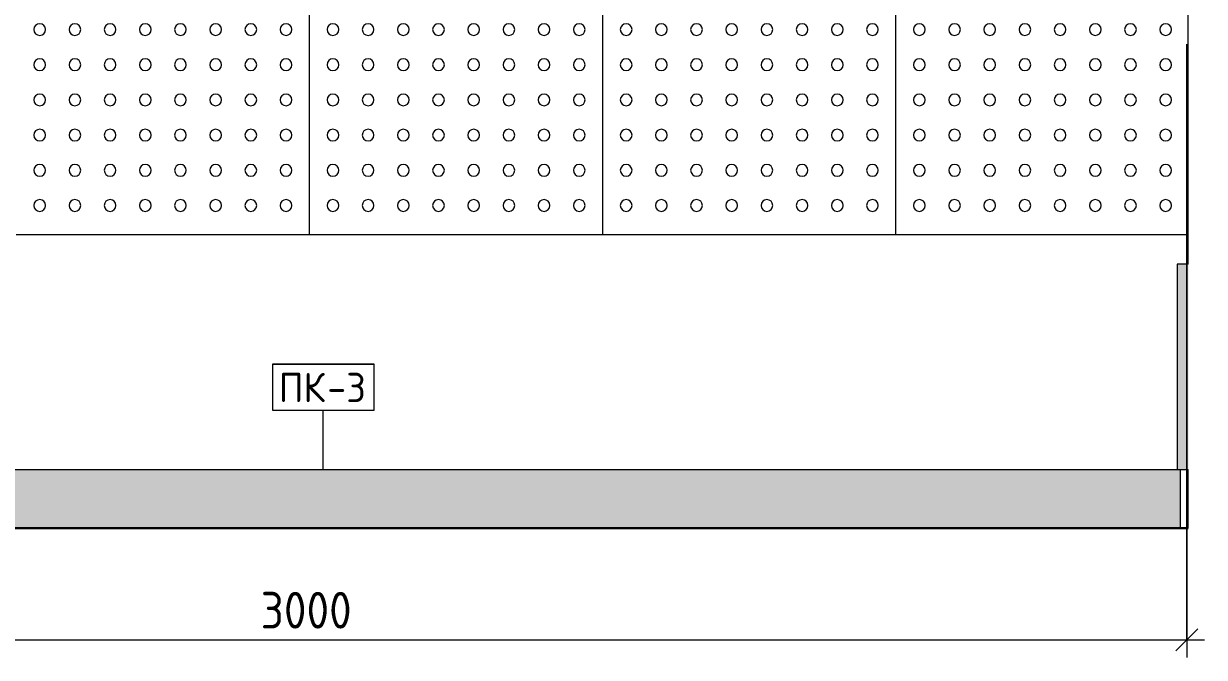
# Model space of a CAD drawing. Header units: millimetres. Extents: x 855 to 84199, y -1987 to 21700.
# Drawn here: x 45741 to 47755, y -221 to 860 of the extents above; entities that cross this region are included whole.
import ezdxf

# ---------------------------------------------------------------- set-up
doc = ezdxf.new("R2010")
doc.units = ezdxf.units.MM
for name, color, linetype, lineweight in [('A-ANNO-DIMS', 7, 'Continuous', 9), ('A-ANNO-DIMS-25', 7, 'Continuous', 9), ('A-FLOR', 7, 'Continuous', 9), ('A-GENM', 7, 'Continuous', 9), ('A-GENM-IDEN', 7, 'Continuous', 9), ('I-WALL', 7, 'Continuous', 9), ('Знаки', 7, 'Continuous', 9), ('Знаки-1', 7, 'Continuous', 18)]:
    doc.layers.add(name, color=color, linetype=linetype, lineweight=lineweight)
doc.layers.add('A-FLOR-FNSH-2', color=7, linetype='Continuous', lineweight=30, true_color=0x3c3c3c)
doc.layers.add('I-FURN-7', color=7, linetype='Continuous', lineweight=9, true_color=0xc0c0c0)
doc.styles.add('GOST Common_6', font='GOST_Common.ttf', dxfattribs={"height": 50})
doc.styles.add('ISOCPEUR_2', font='isocpeur.ttf', dxfattribs={"width": 0.9, "height": 62.5})
doc.dimstyles.new('ISO-2_5_0_9К_БОЛЬШОЙ_1', dxfattribs={"dimscale": 304.8, "dimtxt": 62.248823, "dimasz": 0.123031, "dimexe": 0.098425, "dimexo": 0.246063, "dimgap": 0, "dimtad": 1, "dimdec": 0, "dimrnd": 10, "dimzin": 0, "dimdsep": 46, "dimtxsty": 'ISOCPEUR_2', "dimblk1": 'OBLIQUE', "dimblk2": 'OBLIQUE', "dimsah": 1, "dimcen": 0.09, "dimdle": 0.098425, "dimazin": 0, "dimtfac": 1, "dimtdec": 4, "dimtix": 1, "dimtmove": 0, "dimatfit": 3, "dimfxl": 1, "dimtvp": 1, "dimtolj": 1, "dimtzin": 0, "dimarcsym": 2})

# ---------------------------------------------------------------- blocks, each defined once
blk = doc.blocks.new('Плинтус - Плинтус керамогранит бежевый-32865435-Развертка 1_60-2')
at = {"layer": 'A-GENM'}
blk.add_hatch(color=256, dxfattribs=at).paths.add_polyline_path([(20739, 0), (20739, 100), (17766, 100), (17766, 0), (20734, 0)])
blk.add_line((17766, 100), (20734, 100), dxfattribs=at)
blk = doc.blocks.new('Съемный металлический экран с перфорацией - E5-33084936-Развертка 1_60-2')
at = {"layer": 'Знаки'}
blk.add_hatch(color=256, dxfattribs=at).paths.add_polyline_path([(20742.3, 100), (20753, 100), (20753, 450), (20734, 450), (20734, 100)])
at = {"layer": 'Знаки-1'}
for p, q in [((20753, 450), (20734, 450)), ((20734, 450), (20734, 100)), ((20734, 100), (20753, 100))]:
    blk.add_line(p, q, dxfattribs=at)
blk = doc.blocks.new('Бизиборд лего - бизиборд 1_21б-32328682-Развертка 1_60-2')
at = {"layer": 'I-FURN-7'}
for p, q in [((20254.5, 500), (20254.5, 2240)), ((20254.5, 500), (20254.5, 2240)), ((19254.5, 500), (19254.5, 1840.3)), ((19254.5, 500), (19254.5, 1840.3)), ((19754.5, 500), (19754.5, 1442.2)), ((19754.5, 500), (19754.5, 1442.2)), ((19254.5, 500), (18754.5, 500)), ((19754.5, 500), (19254.5, 500)), ((20254.5, 500), (19754.5, 500)), ((20753, 500), (20254.5, 500))]:
    blk.add_line(p, q, dxfattribs=at)
for centre, start, end in [((18794.5, 850), 0, 180), ((18794.5, 850), 180, 0), ((18854.5, 850), 0, 180), ((18854.5, 850), 180, 0), ((18914.5, 850), 0, 180), ((18914.5, 850), 180, 0), ((18974.5, 850), 0, 180), ((18974.5, 850), 180, 0), ((19034.5, 850), 0, 180), ((19034.5, 850), 180, 0), ((19094.5, 850), 0, 180), ((19094.5, 850), 180, 0), ((19154.5, 850), 0, 180), ((19154.5, 850), 180, 0), ((19214.5, 850), 0, 180), ((19214.5, 850), 180, 0), ((19294.5, 850), 0, 180), ((19294.5, 850), 180, 0), ((19354.5, 850), 0, 180), ((19354.5, 850), 180, 0), ((19414.5, 850), 0, 180), ((19414.5, 850), 180, 0), ((19474.5, 850), 0, 180), ((19474.5, 850), 180, 0), ((19534.5, 850), 0, 180), ((19534.5, 850), 180, 0), ((19594.5, 850), 0, 180), ((19594.5, 850), 180, 0), ((19654.5, 850), 0, 180), ((19654.5, 850), 180, 0), ((19714.5, 850), 0, 180), ((19714.5, 850), 180, 0), ((19794.5, 850), 0, 180), ((19794.5, 850), 180, 0), ((19854.5, 850), 0, 180), ((19854.5, 850), 180, 0), ((19914.5, 850), 0, 180), ((19914.5, 850), 180, 0), ((19974.5, 850), 0, 180), ((19974.5, 850), 180, 0), ((20034.5, 850), 0, 180), ((20034.5, 850), 180, 0), ((20094.5, 850), 0, 180), ((20094.5, 850), 180, 0), ((20154.5, 850), 0, 180), ((20154.5, 850), 180, 0), ((20214.5, 850), 0, 180), ((20214.5, 850), 180, 0), ((20294.5, 850), 0, 180), ((20294.5, 850), 180, 0), ((20354.5, 850), 0, 180), ((20354.5, 850), 180, 0), ((20414.5, 850), 0, 180), ((20414.5, 850), 180, 0), ((20474.5, 850), 0, 180), ((20474.5, 850), 180, 0), ((20534.5, 850), 0, 180), ((20534.5, 850), 180, 0), ((20594.5, 850), 0, 180), ((20594.5, 850), 180, 0), ((20654.5, 850), 0, 180), ((20654.5, 850), 180, 0), ((20714.5, 850), 0, 180), ((20714.5, 850), 180, 0), ((18794.5, 790), 0, 180), ((18794.5, 790), 180, 0), ((18854.5, 790), 0, 180), ((18854.5, 790), 180, 0), ((18914.5, 790), 0, 180), ((18914.5, 790), 180, 0), ((18974.5, 790), 0, 180), ((18974.5, 790), 180, 0), ((19034.5, 790), 0, 180), ((19034.5, 790), 180, 0), ((19094.5, 790), 0, 180), ((19094.5, 790), 180, 0), ((19154.5, 790), 0, 180), ((19154.5, 790), 180, 0), ((19214.5, 790), 0, 180), ((19214.5, 790), 180, 0), ((19294.5, 790), 0, 180), ((19294.5, 790), 180, 0), ((19354.5, 790), 0, 180), ((19354.5, 790), 180, 0), ((19414.5, 790), 0, 180), ((19414.5, 790), 180, 0), ((19474.5, 790), 0, 180), ((19474.5, 790), 180, 0), ((19534.5, 790), 0, 180), ((19534.5, 790), 180, 0), ((19594.5, 790), 0, 180), ((19594.5, 790), 180, 0), ((19654.5, 790), 0, 180), ((19654.5, 790), 180, 0), ((19714.5, 790), 0, 180), ((19714.5, 790), 180, 0), ((19794.5, 790), 0, 180), ((19794.5, 790), 180, 0), ((19854.5, 790), 0, 180), ((19854.5, 790), 180, 0), ((19914.5, 790), 0, 180), ((19914.5, 790), 180, 0), ((19974.5, 790), 0, 180), ((19974.5, 790), 180, 0), ((20034.5, 790), 0, 180), ((20034.5, 790), 180, 0), ((20094.5, 790), 0, 180), ((20094.5, 790), 180, 0), ((20154.5, 790), 0, 180), ((20154.5, 790), 180, 0), ((20214.5, 790), 0, 180), ((20214.5, 790), 180, 0), ((20294.5, 790), 0, 180), ((20294.5, 790), 180, 0), ((20354.5, 790), 0, 180), ((20354.5, 790), 180, 0), ((20414.5, 790), 0, 180), ((20414.5, 790), 180, 0), ((20474.5, 790), 0, 180), ((20474.5, 790), 180, 0), ((20534.5, 790), 0, 180), ((20534.5, 790), 180, 0), ((20594.5, 790), 0, 180), ((20594.5, 790), 180, 0), ((20654.5, 790), 0, 180), ((20654.5, 790), 180, 0), ((20714.5, 790), 0, 180), ((20714.5, 790), 180, 0), ((18794.5, 730), 0, 180), ((18794.5, 730), 180, 0), ((18854.5, 730), 0, 180), ((18854.5, 730), 180, 0), ((18914.5, 730), 0, 180), ((18914.5, 730), 180, 0), ((18974.5, 730), 0, 180), ((18974.5, 730), 180, 0), ((19034.5, 730), 0, 180), ((19034.5, 730), 180, 0), ((19094.5, 730), 0, 180), ((19094.5, 730), 180, 0), ((19154.5, 730), 0, 180), ((19154.5, 730), 180, 0), ((19214.5, 730), 0, 180), ((19214.5, 730), 180, 0), ((19294.5, 730), 360, 180), ((19294.5, 730), 180, 360), ((19354.5, 730), 0, 180), ((19354.5, 730), 180, 0), ((19414.5, 730), 0, 180), ((19414.5, 730), 180, 0), ((19474.5, 730), 0, 180), ((19474.5, 730), 180, 0), ((19534.5, 730), 0, 180), ((19534.5, 730), 180, 0), ((19594.5, 730), 0, 180), ((19594.5, 730), 180, 0), ((19654.5, 730), 0, 180), ((19654.5, 730), 180, 0), ((19714.5, 730), 0, 180), ((19714.5, 730), 180, 0), ((19794.5, 730), 0, 180), ((19794.5, 730), 180, 0), ((19854.5, 730), 0, 180), ((19854.5, 730), 180, 0), ((19914.5, 730), 0, 180), ((19914.5, 730), 180, 0), ((19974.5, 730), 0, 180), ((19974.5, 730), 180, 0), ((20034.5, 730), 0, 180), ((20034.5, 730), 180, 0), ((20094.5, 730), 0, 180), ((20094.5, 730), 180, 0), ((20154.5, 730), 0, 180), ((20154.5, 730), 180, 0), ((20214.5, 730), 0, 180), ((20214.5, 730), 180, 0), ((20294.5, 730), 0, 180), ((20294.5, 730), 180, 0), ((20354.5, 730), 0, 180), ((20354.5, 730), 180, 0), ((20414.5, 730), 0, 180), ((20414.5, 730), 180, 0), ((20474.5, 730), 0, 180), ((20474.5, 730), 180, 0), ((20534.5, 730), 0, 180), ((20534.5, 730), 180, 0), ((20594.5, 730), 0, 180), ((20594.5, 730), 180, 0), ((20654.5, 730), 0, 180), ((20654.5, 730), 180, 0), ((20714.5, 730), 0, 180), ((20714.5, 730), 180, 0), ((18794.5, 670), 0, 180), ((18794.5, 670), 180, 0), ((18854.5, 670), 0, 180), ((18854.5, 670), 180, 0), ((18914.5, 670), 0, 180), ((18914.5, 670), 180, 0), ((18974.5, 670), 0, 180), ((18974.5, 670), 180, 0), ((19034.5, 670), 0, 180), ((19034.5, 670), 180, 0), ((19094.5, 670), 0, 180), ((19094.5, 670), 180, 0), ((19154.5, 670), 0, 180), ((19154.5, 670), 180, 0), ((19214.5, 670), 0, 180), ((19214.5, 670), 180, 0), ((19294.5, 670), 360, 180), ((19294.5, 670), 180, 360), ((19354.5, 670), 360, 180), ((19354.5, 670), 180, 360), ((19414.5, 670), 0, 180), ((19414.5, 670), 180, 0), ((19474.5, 670), 0, 180), ((19474.5, 670), 180, 0), ((19534.5, 670), 0, 180), ((19534.5, 670), 180, 0), ((19594.5, 670), 0, 180), ((19594.5, 670), 180, 0), ((19654.5, 670), 0, 180), ((19654.5, 670), 180, 0), ((19714.5, 670), 0, 180), ((19714.5, 670), 180, 0), ((19794.5, 670), 0, 180), ((19794.5, 670), 180, 0), ((19854.5, 670), 0, 180), ((19854.5, 670), 180, 0), ((19914.5, 670), 0, 180), ((19914.5, 670), 180, 0), ((19974.5, 670), 0, 180), ((19974.5, 670), 180, 0), ((20034.5, 670), 0, 180), ((20034.5, 670), 180, 0), ((20094.5, 670), 0, 180), ((20094.5, 670), 180, 0), ((20154.5, 670), 0, 180), ((20154.5, 670), 180, 0), ((20214.5, 670), 0, 180), ((20214.5, 670), 180, 0), ((20294.5, 670), 0, 180), ((20294.5, 670), 180, 0), ((20354.5, 670), 0, 180), ((20354.5, 670), 180, 0), ((20414.5, 670), 0, 180), ((20414.5, 670), 180, 0), ((20474.5, 670), 0, 180), ((20474.5, 670), 180, 0), ((20534.5, 670), 0, 180), ((20534.5, 670), 180, 0), ((20594.5, 670), 0, 180), ((20594.5, 670), 180, 0), ((20654.5, 670), 0, 180), ((20654.5, 670), 180, 0), ((20714.5, 670), 0, 180), ((20714.5, 670), 180, 0), ((18794.5, 610), 0, 180), ((18794.5, 610), 180, 0), ((18854.5, 610), 0, 180), ((18854.5, 610), 180, 0), ((18914.5, 610), 0, 180), ((18914.5, 610), 180, 0), ((18974.5, 610), 0, 180), ((18974.5, 610), 180, 0), ((19034.5, 610), 0, 180), ((19034.5, 610), 180, 0), ((19094.5, 610), 0, 180), ((19094.5, 610), 180, 0), ((19154.5, 610), 0, 180), ((19154.5, 610), 180, 0), ((19214.5, 610), 0, 180), ((19214.5, 610), 180, 0), ((19294.5, 610), 0, 180), ((19294.5, 610), 180, 0), ((19354.5, 610), 360, 180), ((19354.5, 610), 180, 360), ((19414.5, 610), 360, 180), ((19414.5, 610), 180, 360), ((19474.5, 610), 0, 180), ((19474.5, 610), 180, 0), ((19534.5, 610), 0, 180), ((19534.5, 610), 180, 0), ((19594.5, 610), 0, 180), ((19594.5, 610), 180, 0), ((19654.5, 610), 0, 180), ((19654.5, 610), 180, 0), ((19714.5, 610), 0, 180), ((19714.5, 610), 180, 0), ((19794.5, 610), 0, 180), ((19794.5, 610), 180, 0), ((19854.5, 610), 0, 180), ((19854.5, 610), 180, 0), ((19914.5, 610), 0, 180), ((19914.5, 610), 180, 0), ((19974.5, 610), 0, 180), ((19974.5, 610), 180, 0), ((20034.5, 610), 0, 180), ((20034.5, 610), 180, 0), ((20094.5, 610), 0, 180), ((20094.5, 610), 180, 0), ((20154.5, 610), 0, 180), ((20154.5, 610), 180, 0), ((20214.5, 610), 0, 180), ((20214.5, 610), 180, 0), ((20294.5, 610), 0, 180), ((20294.5, 610), 180, 0), ((20354.5, 610), 0, 180), ((20354.5, 610), 180, 0), ((20414.5, 610), 0, 180), ((20414.5, 610), 180, 0), ((20474.5, 610), 0, 180), ((20474.5, 610), 180, 0), ((20534.5, 610), 0, 180), ((20534.5, 610), 180, 0), ((20594.5, 610), 0, 180), ((20594.5, 610), 180, 0), ((20654.5, 610), 0, 180), ((20654.5, 610), 180, 0), ((20714.5, 610), 0, 180), ((20714.5, 610), 180, 0), ((18794.5, 550), 0, 180), ((18794.5, 550), 180, 0), ((18854.5, 550), 0, 180), ((18854.5, 550), 180, 0), ((18914.5, 550), 0, 180), ((18914.5, 550), 180, 0), ((18974.5, 550), 0, 180), ((18974.5, 550), 180, 0), ((19034.5, 550), 0, 180), ((19034.5, 550), 180, 0), ((19094.5, 550), 0, 180), ((19094.5, 550), 180, 0), ((19154.5, 550), 0, 180), ((19154.5, 550), 180, 0), ((19214.5, 550), 0, 180), ((19214.5, 550), 180, 0), ((19294.5, 550), 0, 180), ((19294.5, 550), 180, 0), ((19354.5, 550), 0, 180), ((19354.5, 550), 180, 0), ((19414.5, 550), 0, 180), ((19414.5, 550), 180, 0), ((19474.5, 550), 0, 180), ((19474.5, 550), 180, 0), ((19534.5, 550), 0, 180), ((19534.5, 550), 180, 0), ((19594.5, 550), 0, 180), ((19594.5, 550), 180, 0), ((19654.5, 550), 0, 180), ((19654.5, 550), 180, 0), ((19714.5, 550), 0, 180), ((19714.5, 550), 180, 0), ((19794.5, 550), 360, 180), ((19794.5, 550), 180, 0), ((19854.5, 550), 0, 180), ((19854.5, 550), 180, 0), ((19914.5, 550), 0, 180), ((19914.5, 550), 180, 0), ((19974.5, 550), 0, 180), ((19974.5, 550), 180, 0), ((20034.5, 550), 0, 180), ((20034.5, 550), 180, 0), ((20094.5, 550), 0, 180), ((20094.5, 550), 180, 0), ((20154.5, 550), 0, 180), ((20154.5, 550), 180, 0), ((20214.5, 550), 0, 180), ((20214.5, 550), 180, 0), ((20294.5, 550), 0, 180), ((20294.5, 550), 180, 0), ((20354.5, 550), 360, 180), ((20354.5, 550), 180, 0), ((20414.5, 550), 0, 180), ((20414.5, 550), 180, 0), ((20474.5, 550), 0, 180), ((20474.5, 550), 180, 0), ((20534.5, 550), 0, 180), ((20534.5, 550), 180, 0), ((20594.5, 550), 0, 180), ((20594.5, 550), 180, 0), ((20654.5, 550), 360, 180), ((20654.5, 550), 180, 0), ((20714.5, 550), 0, 180), ((20714.5, 550), 180, 0)]:
    blk.add_arc(centre, 10, start, end, dxfattribs=at)
blk = doc.blocks.new('Плинтус - Плинтус керамогранит бежевый-33446933-Развертка 1_60-2')
at = {"layer": 'A-GENM'}
blk.add_line((20739, 100), (20739, 0), dxfattribs=at)
blk = doc.blocks.new('Mark Reiling - Mark Reiling-26174330-Развертка 1_60-2')
at = {"layer": 'A-GENM-IDEN'}
for p, q in [((14229.3, 279.6), (14229.3, 200.8)), ((14229.3, 279.6), (14402.7, 279.6)), ((14402.7, 279.6), (14229.3, 279.6)), ((14229.3, 279.6), (14229.3, 200.8)), ((14402.7, 200.8), (14402.7, 279.6)), ((14402.7, 200.8), (14402.7, 279.6)), ((14229.3, 200.8), (14402.7, 200.8)), ((14229.3, 200.8), (14402.7, 200.8))]:
    blk.add_line(p, q, dxfattribs=at)
blk = doc.blocks.new('DIMBLOCK42-Развертка 1_60-2')
at = {"layer": 'A-ANNO-DIMS-25'}
for p, q in [((44724.3, 1092.3), (44724.3, -220.6)), ((44724.3, -190.6), (44724.3, 1092.3)), ((47724.8, 825), (47724.8, -220.6)), ((47724.8, -190.6), (47724.8, 825)), ((44724.3, -190.6), (47754.8, -190.6))]:
    blk.add_line(p, q, dxfattribs=at)
at = {"layer": 'A-ANNO-DIMS-25', "lineweight": 20}
for p, q in [((44724.3, -190.6), (44743.1, -171.8)), ((47724.8, -190.6), (47743.6, -171.8)), ((44724.3, -190.6), (44705.6, -209.3)), ((47724.8, -190.6), (47706.1, -209.3))]:
    blk.add_line(p, q, dxfattribs=at)
at = {"layer": 'A-ANNO-DIMS-25', "color": 0, "insert": (46145.6, -108.9), "char_height": 62.5, "width": 189.619, "attachment_point": 1, "line_spacing_factor": 1.149209, "style": 'ISOCPEUR_2'}
blk.add_mtext('3000', dxfattribs=at)
blk = doc.blocks.new('_Oblique')
at = {"color": 0, "linetype": 'ByBlock', "lineweight": -2}
blk.add_line((-0.5, -0.5), (0.5, 0.5), dxfattribs=at)

msp = doc.modelspace()

# ---------------------------------------------------------------- linework, layer by layer
at = {"layer": 'A-FLOR'}
msp.add_line((47727.4, -0.1), (40574.3, -0.1), dxfattribs=at)
at = {"layer": 'A-FLOR-FNSH-2'}
msp.add_line((47727.4, 0), (40528.1, 0), dxfattribs=at)
at = {"layer": 'A-GENM-IDEN'}
msp.add_line((46252.3, 100), (46252.3, 199.8), dxfattribs=at)
at = {"layer": 'I-WALL'}
for p, q in [((47727.3, 450), (47727.3, 3400)), ((47727.4, 500), (47727.3, 500)), ((47727.3, 450), (47727.4, 450)), ((47727.3, 0), (47727.3, 100))]:
    msp.add_line(p, q, dxfattribs=at)

# ---------------------------------------------------------------- block references
at = {"layer": 'A-GENM'}
for name in ['Плинтус - Плинтус керамогранит бежевый-32865435-Развертка 1_60-2', 'Плинтус - Плинтус керамогранит бежевый-33446933-Развертка 1_60-2']:
    msp.add_blockref(name, (26974.3, 0), dxfattribs=at)
at = {"layer": 'A-GENM-IDEN'}
msp.add_blockref('Mark Reiling - Mark Reiling-26174330-Развертка 1_60-2', (31936.3, 0), dxfattribs=at)
at = {"layer": 'I-FURN-7'}
msp.add_blockref('Бизиборд лего - бизиборд 1_21б-32328682-Развертка 1_60-2', (26974.3, 0), dxfattribs=at)
at = {"layer": 'Знаки'}
msp.add_blockref('Съемный металлический экран с перфорацией - E5-33084936-Развертка 1_60-2', (26974.3, 0), dxfattribs=at)

# ---------------------------------------------------------------- texts
at = {"layer": 'A-GENM-IDEN', "char_height": 50, "attachment_point": 1, "style": 'GOST Common_6'}
for s, insert, width in [('ПК', (46176.3, 264.7), 100.211), ('-3', (46259, 264.7), 86.181)]:
    msp.add_mtext(s, dxfattribs=dict(at, insert=insert, width=width))

# ---------------------------------------------------------------- dimensions: what is measured, and where the dimension line sits
at = {"layer": 'A-ANNO-DIMS'}
dim = msp.add_linear_dim(base=(47724.8319, -190.5645), p1=(44724.3304, 1167.2949), p2=(47724.8319, 900), dimstyle='ISO-2_5_0_9К_БОЛЬШОЙ_1', override={"dimpost": '<>', "dimfxl": 3012.383716}, dxfattribs=at)
dim.commit()
dim.dimension.update_dxf_attribs({"geometry": 'DIMBLOCK42-Развертка 1_60-2', "text_midpoint": (46224.5812, -159.3145)})

doc.saveas('drawing.dxf')
